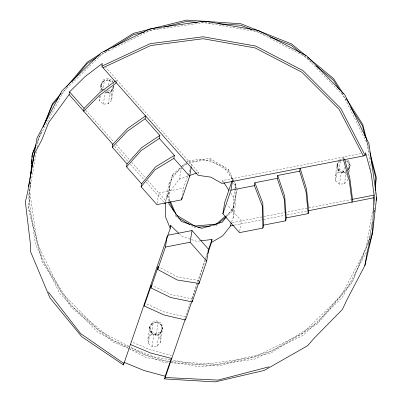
<?xml version="1.0" encoding="UTF-8"?>
<svg xmlns="http://www.w3.org/2000/svg" width="402" height="402" viewBox="0 0 402 402"><rect width="100%" height="100%" fill="white"/><g stroke="black" fill="none" stroke-linecap="round" stroke-linejoin="round"><path stroke-width="0.3" stroke-dasharray="2.01 1.51" d="M168.971 201.513L169.212 182.578L181.372 166.463M231.522 222.004C236.085 211.774 235.21 200.035 235.492 189.101M235.502 188.493L235.562 183.603L234.497 182.106M233.14 218.14L233.698 197.729L234.673 190.357M30.351 181.87L28.557 209.166L42.009 261.627L71.149 307.445L113.118 342.142L163.81 362.318L168.82 362.654M30.507 181.649L28.793 207.703L42.25 260.164L71.385 305.982L113.354 340.68L129.67 347.172M373.87 210.035L373.991 208.171M374.357 202.588L374.724 197.005M374.77 196.387L375.011 192.664M373.865 212.291L374.151 207.95M374.352 204.849L375.172 192.442M234.753 189.744L235.562 183.603M102.208 89.968L100.796 85.852L101.038 84.395L103.249 79.943L107.992 78.36L112.48 80.566L112.882 81.742M99.922 91.581L101.128 84.189L104.43 80.47L109.424 80.159L112.248 82.616M113.394 86.536L113.52 88.39L111.605 100.088L108.309 103.806L103.309 104.118L99.545 100.837L100.349 95.912M101.259 90.375L101.128 84.189M100.796 85.852L103.012 81.405L103.249 79.943M102.716 90.937L104.43 80.47M103.309 104.118L105.223 92.425L110.218 92.113L113.52 88.39M103.012 81.405L107.751 79.822L107.992 78.36M105.771 92.209L106.892 92.756L107.133 91.294L111.877 89.711L114.088 85.264M111.605 100.088L111.279 95.138L107.51 91.857L107.711 90.626M108.62 85.083L109.424 80.159M108.309 103.806L110.218 92.113M112.48 80.566L112.238 82.028L107.751 79.822M106.892 92.756L111.635 91.174L111.877 89.711M111.279 95.138L112.585 87.133M114.007 85.752L111.635 91.174M116.359 82.822L116.841 79.897L115.841 80.641M157.087 203.402L158.8 192.94L183.493 188.131L189.96 169.242M165.559 201.975L169.212 182.578M169.458 201.342L167.513 196.849L172.503 174.558L180.835 167.332M167.513 196.849L172.503 174.558M149.519 328.298L149.76 326.836L151.971 322.389L156.715 320.806L161.202 323.012L162.81 327.71L162.574 329.173L160.358 333.62L155.614 335.203L151.132 332.997L149.519 328.298L151.735 323.851L151.971 322.389M147.936 338.333L149.851 326.635L153.152 322.917L158.147 322.6L161.911 325.881L162.242 330.836L160.328 342.534L157.031 346.253L152.036 346.564L148.268 343.283L147.936 338.333L151.232 334.615L153.152 322.917M148.268 343.283L150.182 331.59L149.851 326.635M151.132 332.997L151.368 331.534L149.76 326.836M152.036 346.564L153.946 334.871L150.182 331.59M151.735 323.851L156.473 322.268L156.715 320.806M155.614 335.203L155.855 333.74L160.599 332.158L162.81 327.71M160.328 342.534L160.001 337.585L156.232 334.298L158.147 322.6M177.619 217.452L176.031 216.512L176.272 215.05M157.031 346.253L158.941 334.559L162.242 330.836M162.574 329.173L160.961 324.474L161.202 323.012M182.282 195.523L183.493 188.131M160.358 333.62L160.599 332.158M233.336 180.257L228.713 169.584L210.171 158.609L188.704 160.514L188.468 161.976L209.934 160.071L228.472 171.046L236.507 189.588M160.001 337.585L161.911 325.881M191.272 166.368L191.578 164.524L190.97 166.292M198.236 174.141L198.523 172.388L105.646 67.219M195.799 227.381L194.573 227.487L194.809 226.024M209.934 160.071L210.171 158.609M222.261 182.287L222.547 180.533L360.634 153.659M212.97 225.859L216.04 225.582L216.276 224.12M228.472 171.046L228.713 169.584M232.572 180.367L232.879 178.523L232.271 180.292M232.24 211.537L237.23 189.247L232.24 211.537L226.683 216.356M239.687 231.406L241.401 220.939L227.286 204.955M345.921 171.79L342.956 172.78L338.469 170.574L336.861 165.875L337.097 164.413L339.037 160.524M347.383 175.78L347.67 180.111L344.373 183.83L339.373 184.141L335.605 180.86L335.278 175.91L337.193 164.212L340.494 160.488M335.605 180.86L337.524 169.167L337.193 164.212M338.469 170.574L338.71 169.111L337.097 164.413M335.278 175.91L338.574 172.192L340.388 161.107M339.373 184.141L341.288 172.448L337.524 169.167M343.705 158.649L343.991 156.896L344.489 158.689M342.956 172.78L343.197 171.317L345.569 170.523M346.871 174.749L343.574 171.875L344.479 166.338M344.373 183.83L346.182 172.749M347.7 171.197L349.911 166.75L348.303 162.051L348.544 160.589L346.861 159.76M348.248 169.619L349.253 163.458L345.489 160.177M348.976 172.106L349.579 168.413L349.253 163.458M349.911 166.75L350.152 165.287L348.544 160.589M368.679 243.486L372.388 221.964M374.081 212.12L374.403 210.276M36.346 151.825L29.587 190.453L37.215 243.682L61.069 291.937L98.847 330.57L128.615 346.182M37.095 147.534L38.703 138.338L63.451 91.53L102.148 54.004L150.649 30.276L204.271 22.623L257.697 31.833L305.656 56.989L343.439 95.626L367.292 143.876L371.106 170.493M372.342 211.824L365.8 249.22L341.052 296.028L302.354 333.554L253.858 357.283L200.231 364.936L172.599 360.172M374.383 200.171L374.92 197.106M368.272 245.114L372.342 221.849M374.056 212.055L374.378 210.216M147.589 180.247L165.75 200.804L167.061 195.739L179.141 179.232L181.468 168.473M185.046 318.218L205.372 258.853M205.517 258.426L207 254.104M192.251 298.701L205.236 260.772M205.442 260.179L207.065 255.441M37.215 141.615L41.396 131.228M36.748 143.655L42.089 130.384M371.945 232.632L352.438 281.098L317.555 322.605L271.405 351.353L218.512 364.534L171.564 361.363M370.312 237.557L352.197 282.561L317.314 324.067L271.169 352.815L218.271 365.996L171.322 362.825M336.861 165.875L338.796 161.986M348.217 169.177L350.152 165.287M366.252 252.215L342.414 297.304L303.329 335.203L254.345 359.167L200.166 366.9L171.347 361.931M226.447 216.703L235.291 204.98M61.124 94.5L67.541 86.867M348.343 169.81L349.579 168.413M181.297 166.936L185.93 162.921M186.392 162.519L188.704 160.514M172.267 176.021L182.448 167.192M182.91 166.79L187.538 162.78M225.999 215.693L232.477 210.075M216.04 225.582L217.889 223.979M98.329 56.551L109.47 49.612M179.141 179.232L188.538 175.915M197.347 172.805L198.523 172.388M339.313 159.966L344.057 158.383M182.111 165.483L186.819 164.051M189.171 163.333L202.698 159.207L223.11 166.126L234.14 181.609M146.715 31.411L157.654 28.683M158.262 28.532L160.086 28.075M232.306 222.708L263.129 216.708M263.742 216.593L350.675 199.673M234.281 225.155L263.154 219.537M263.767 219.417L284.656 215.351M287.113 214.874L306.771 211.05M200.266 240.883L196.558 241.331L181.804 236.331L179.588 234.16M106.259 91.932L107.51 91.857M338.574 172.192L343.574 171.875M341.288 172.448L346.283 172.131M151.232 334.615L156.232 334.298M153.946 334.871L158.941 334.559M201.256 22.577L212.522 23.336M169.056 361.192L164.051 360.855L130.253 347.403M198.91 280.45L177.664 277.053L159.292 267.129M170.141 359.75L146.81 355.725L130.821 347.343M170.734 361.825L146.212 357.599L129.7 348.936M192.679 298.982L171.131 294.576L152.509 285.531M185.367 316.897L164.624 312.103L145.815 303.555M171.644 355.448L151.092 350.072L130.946 341.605M252.928 30.11L264.003 34.517M346.062 160.946L348.303 162.051M338.71 169.111L343.197 171.317M104.892 90.194L102.646 89.093L101.038 84.395M156.473 322.268L160.961 324.474M151.368 331.534L155.855 333.74M129.148 348.65L97.771 332.193L59.602 293.158L35.507 244.426L28.155 193.136M191.392 225.607L194.573 227.487M302.002 54.19L312.133 62.566M101.46 89.143L102.399 89.963M85.721 110.188L113.545 141.695M115.992 144.464L129.735 160.026M131.745 162.307L145.097 177.423M114.64 146.398L127.916 161.438M130.409 164.257L143.69 179.292M146.177 182.111L164.026 202.322M222.547 180.533L223.562 182.096M230.658 193.04L233.698 197.729M341.393 92.751L347.423 102.234M233.582 180.82L236.989 188.689M167.75 195.387L170.187 201.005M175.302 214.829L176.031 216.512M113.083 82.33L113.686 84.088M367.217 141.956L368.765 147.986M366.207 140.404L369.609 153.67M99.214 95.887L99.545 100.837"/><path stroke-width="0.6" d="M168.966 202.121L168.94 203.955L181.392 221.437L201.804 228.356L222.391 222.075L226.08 217.191M178.699 233.291L170.704 225.477L170.227 228.401L123.444 364.931L81.752 336.705L49.908 297.857L30.587 251.687L30.261 242.823L25.371 201.965L27.974 190.548L34.461 153.629L41.733 140.067L48.662 122.615L69.109 94.57L69.551 91.877L85.043 76.641L102.324 63.461L101.887 66.154L103.007 67.702L198.045 175.312L210.824 177.146L222.07 183.458L363.368 155.956L365.127 155.388L365.569 152.7L371.172 173.634L374.091 195.116L373.654 197.804L372.639 232.436L364.86 265.632L347.418 298.837L342.403 309.424L313.535 338.851L307.766 345.64L264.139 370.473L215.08 381.9L164.745 378.93L165.182 376.237L171.468 357.886M30.919 173.182L32.1 155.192L36.049 145.383M31.034 173.584L31.16 171.724M31.281 169.86L31.567 165.518M31.688 163.659L31.974 159.313M32.095 157.453L32.341 153.73L36.054 144.499M372.443 231.743L372.523 230.507M375.257 188.94L375.95 178.393L370.845 158.494M375.292 190.578L376.187 176.93L370.001 152.81M29.728 179.644L37.014 138.012L62.019 90.721L101.098 52.823L150.087 28.859L204.261 21.13L258.215 30.426L306.656 55.838L344.826 94.867L368.92 143.604L376.629 197.362L372.639 232.436L367.498 250.496L364.86 265.632M115.344 81.013L99.42 92.937L84.063 108.314L83.586 111.238L98.942 95.862L116.359 82.822M112.294 147.207L112.771 144.288L127.705 128.434L145.549 115.866L145.072 118.791L127.228 131.359L112.294 147.207L127.052 163.921L126.575 166.845L141.594 183.855L141.117 186.779L156.886 204.633L181.578 199.829L189.664 176.217L191.171 166.986M126.575 166.845L141.132 150.569L159.348 138.429L159.825 135.504L145.072 118.791M123.444 364.931L123.705 363.313M191.684 301.897L185.498 319.962L164.152 315.027L144.197 305.962L144.675 303.038M198.704 282.918L192.201 301.907L170.669 297.505L150.901 287.907L151.378 284.983L144.197 305.962M170.227 228.401L165.403 216.507L165.463 202.558M141.117 186.779L155.036 169.78L173.895 158.363L174.373 155.438L159.348 138.429M167.925 235.24L192.015 230.552L208.623 249.356L206.713 261.054L199.035 283.47L177.192 279.983L157.735 269.471L158.212 266.546L150.901 287.907M157.735 269.471L165.413 247.054L167.222 235.969M181.578 199.829L181.98 197.367M206.713 261.054L190.106 242.245L192.015 230.552M185.498 319.962L185.689 318.791M192.201 301.907L192.488 300.153M199.035 283.47L199.322 281.717M207.673 253.662L211.527 242.401L212.005 239.476L200.884 240.813M263.411 225.15L285.747 220.804L286.224 217.879L308.168 213.608L308.646 210.683L306.54 189.061L300.118 168.267L299.641 171.192L277.702 175.458L277.224 178.382L254.888 182.734L262.818 203.226L263.411 225.15L262.933 228.075L239.486 232.637L222.879 213.829L224.793 202.131L232.07 180.885M222.879 213.829L230.964 190.216L232.472 180.985M211.527 242.401L222.648 235.909L230.592 225.874L231.07 222.949M262.933 228.075L262.34 206.156L254.411 185.654L254.888 182.734M344.655 159.287L349.79 177.805L352.514 199.312L352.036 202.236L349.308 180.729L343.514 159.82M28.552 186.382L29.517 180.87M376.091 200.422L376.629 197.362M170.302 226.663L170.704 225.477M207.955 251.32L212.005 239.476M164.745 378.93L185.161 319.409M43.024 127.193L52.546 103.535L60.963 93.515M44.642 124.037L52.305 104.997L58.32 97.842M141.594 183.855L155.519 166.855L174.373 155.438M66.576 86.837L87.43 62.029L100.158 54.099M71.953 81.621L87.189 63.491L96.209 57.873M127.052 163.921L141.61 147.645L159.825 135.504M225.532 216.095L216.276 224.12L194.809 226.024L176.8 215.366M218.814 223.175L226.22 216.753M103.872 51.788L133.575 33.281L186.473 20.1L240.934 23.778L291.626 43.954L305.615 55.521M113.178 47.3L133.338 34.743L144.891 31.864M101.887 66.154L150.127 43.697L203.065 36.768L255.667 46.044L303.018 70.651L340.695 108.299L365.127 155.388M103.007 67.702L150.72 45.552L203.075 38.733L255.069 47.913L301.882 72.229L339.162 109.429L363.368 155.956M189.714 175.498L196.764 173.011M373.654 197.804L308.615 210.688M269.013 366.815L217.99 380.116L165.267 377.513M163.735 27.165L186.232 21.562L197.498 22.321M230.964 190.216L254.411 185.654M352.514 199.312L374.091 195.116M230.592 225.874L233.662 225.276M165.413 247.054L190.106 242.245M197.638 227.215L210.517 226.075M218.155 23.718L240.692 25.241L251.763 29.647M171.77 358.529L150.614 352.996L130.469 344.529M165.182 376.237L144.092 370.523L123.881 362.237M269.827 36.838L291.39 45.416L300.555 52.994M178.679 218.08L189.804 224.668M123.967 363.514L80.611 333.549L48.366 292.018M307.545 57.114L333.595 78.651L343.308 93.922M315.992 65.757L333.358 80.114L339.383 89.591M173.895 158.363L189.664 176.217M69.551 91.877L84.063 108.314M112.977 144.519L69.109 94.57M164.438 202.789L165.267 203.729M223.899 182.619L228.969 190.432M346.323 98.661L362.735 124.469L366.91 140.75M350.77 107.5L362.493 125.932L365.433 137.389M170.428 201.568L176.026 214.487M169.704 201.904L173.84 211.457M277.702 175.458L284.676 196.131L286.224 217.879M277.224 178.382L284.204 199.075L285.747 220.804M299.641 171.192L306.063 191.99L308.168 213.608"/></g></svg>
